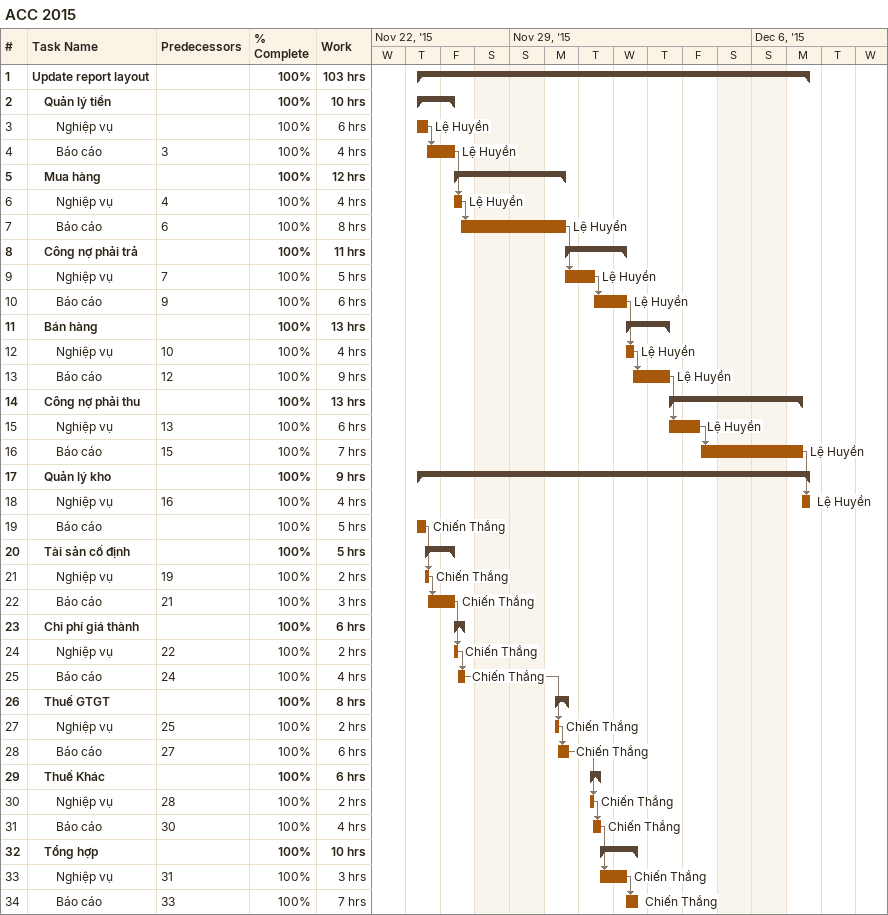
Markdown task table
ACC 2015

| ID | Level | Task | Start | Finish | Predecessors | Resources | % complete | Work (h) |
|---|---|---|---|---|---|---|---|---|
| 1 | 1 | **Update report layout** | 2015-11-26 | 2015-12-07 |  |  | 100 | 103 |
| 2 | 2 | **Quản lý tiền** | 2015-11-26 | 2015-11-27 |  |  | 100 | 10 |
| 3 | 3 | Nghiệp vụ | 2015-11-26 | 2015-11-26 |  | Lệ Huyền | 100 | 6 |
| 4 | 3 | Báo cáo | 2015-11-26 | 2015-11-27 | 3 | Lệ Huyền | 100 | 4 |
| 5 | 2 | **Mua hàng** | 2015-11-27 | 2015-11-30 |  |  | 100 | 12 |
| 6 | 3 | Nghiệp vụ | 2015-11-27 | 2015-11-27 | 4 | Lệ Huyền | 100 | 4 |
| 7 | 3 | Báo cáo | 2015-11-27 | 2015-11-30 | 6 | Lệ Huyền | 100 | 8 |
| 8 | 2 | **Công nợ phải trả** | 2015-11-30 | 2015-12-02 |  |  | 100 | 11 |
| 9 | 3 | Nghiệp vụ | 2015-11-30 | 2015-12-01 | 7 | Lệ Huyền | 100 | 5 |
| 10 | 3 | Báo cáo | 2015-12-01 | 2015-12-02 | 9 | Lệ Huyền | 100 | 6 |
| 11 | 2 | **Bán hàng** | 2015-12-02 | 2015-12-03 |  |  | 100 | 13 |
| 12 | 3 | Nghiệp vụ | 2015-12-02 | 2015-12-02 | 10 | Lệ Huyền | 100 | 4 |
| 13 | 3 | Báo cáo | 2015-12-02 | 2015-12-03 | 12 | Lệ Huyền | 100 | 9 |
| 14 | 2 | **Công nợ phải thu** | 2015-12-03 | 2015-12-07 |  |  | 100 | 13 |
| 15 | 3 | Nghiệp vụ | 2015-12-03 | 2015-12-04 | 13 | Lệ Huyền | 100 | 6 |
| 16 | 3 | Báo cáo | 2015-12-04 | 2015-12-07 | 15 | Lệ Huyền | 100 | 7 |
| 17 | 2 | **Quản lý kho** | 2015-11-26 | 2015-12-07 |  |  | 100 | 9 |
| 18 | 3 | Nghiệp vụ | 2015-12-07 | 2015-12-07 | 16 | Lệ Huyền | 100 | 4 |
| 19 | 3 | Báo cáo | 2015-11-26 | 2015-11-26 |  | Chiến Thắng | 100 | 5 |
| 20 | 2 | **Tài sản cố định** | 2015-11-26 | 2015-11-27 |  |  | 100 | 5 |
| 21 | 3 | Nghiệp vụ | 2015-11-26 | 2015-11-26 | 19 | Chiến Thắng | 100 | 2 |
| 22 | 3 | Báo cáo | 2015-11-26 | 2015-11-27 | 21 | Chiến Thắng | 100 | 3 |
| 23 | 2 | **Chi phí giá thành** | 2015-11-27 | 2015-11-27 |  |  | 100 | 6 |
| 24 | 3 | Nghiệp vụ | 2015-11-27 | 2015-11-27 | 22 | Chiến Thắng | 100 | 2 |
| 25 | 3 | Báo cáo | 2015-11-27 | 2015-11-27 | 24 | Chiến Thắng | 100 | 4 |
| 26 | 2 | **Thuế GTGT** | 2015-11-30 | 2015-11-30 |  |  | 100 | 8 |
| 27 | 3 | Nghiệp vụ | 2015-11-30 | 2015-11-30 | 25 | Chiến Thắng | 100 | 2 |
| 28 | 3 | Báo cáo | 2015-11-30 | 2015-11-30 | 27 | Chiến Thắng | 100 | 6 |
| 29 | 2 | **Thuế Khác** | 2015-12-01 | 2015-12-01 |  |  | 100 | 6 |
| 30 | 3 | Nghiệp vụ | 2015-12-01 | 2015-12-01 | 28 | Chiến Thắng | 100 | 2 |
| 31 | 3 | Báo cáo | 2015-12-01 | 2015-12-01 | 30 | Chiến Thắng | 100 | 4 |
| 32 | 2 | **Tổng hợp** | 2015-12-01 | 2015-12-02 |  |  | 100 | 10 |
| 33 | 3 | Nghiệp vụ | 2015-12-01 | 2015-12-02 | 31 | Chiến Thắng | 100 | 3 |
| 34 | 3 | Báo cáo | 2015-12-02 | 2015-12-02 | 33 | Chiến Thắng | 100 | 7 |
